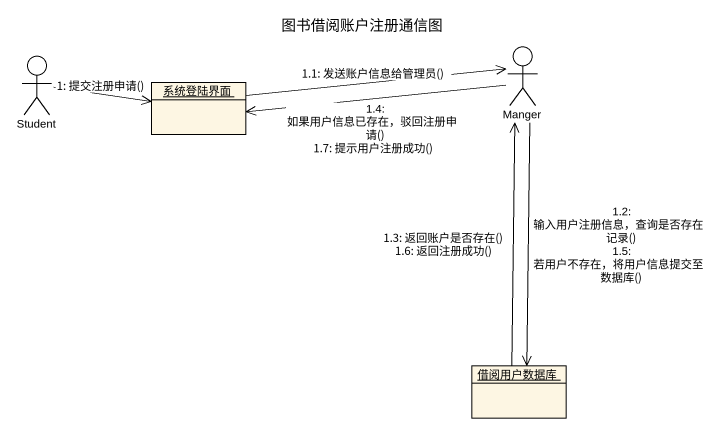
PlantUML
@startuml
title 图书借阅账户注册通信图
allowmixing
hide circle
hide empty members
actor Student
actor Manger
object 系统登陆界面
object 借阅用户数据库
Student -right-> 系统登陆界面 : 1: 提交注册申请()
系统登陆界面 -right-> Manger : 1.1: 发送账户信息给管理员()
Manger --> 借阅用户数据库 : 1.2: 输入用户注册信息，查询是否存在记录()\n1.5: 若用户不存在，将用户信息提交至数据库()
借阅用户数据库 -up-> Manger : 1.3: 返回账户是否存在()\n1.6: 返回注册成功()
Manger -left-> 系统登陆界面 : 1.4: 如果用户信息已存在，驳回注册申请()\n1.7: 提示用户注册成功()
@enduml
